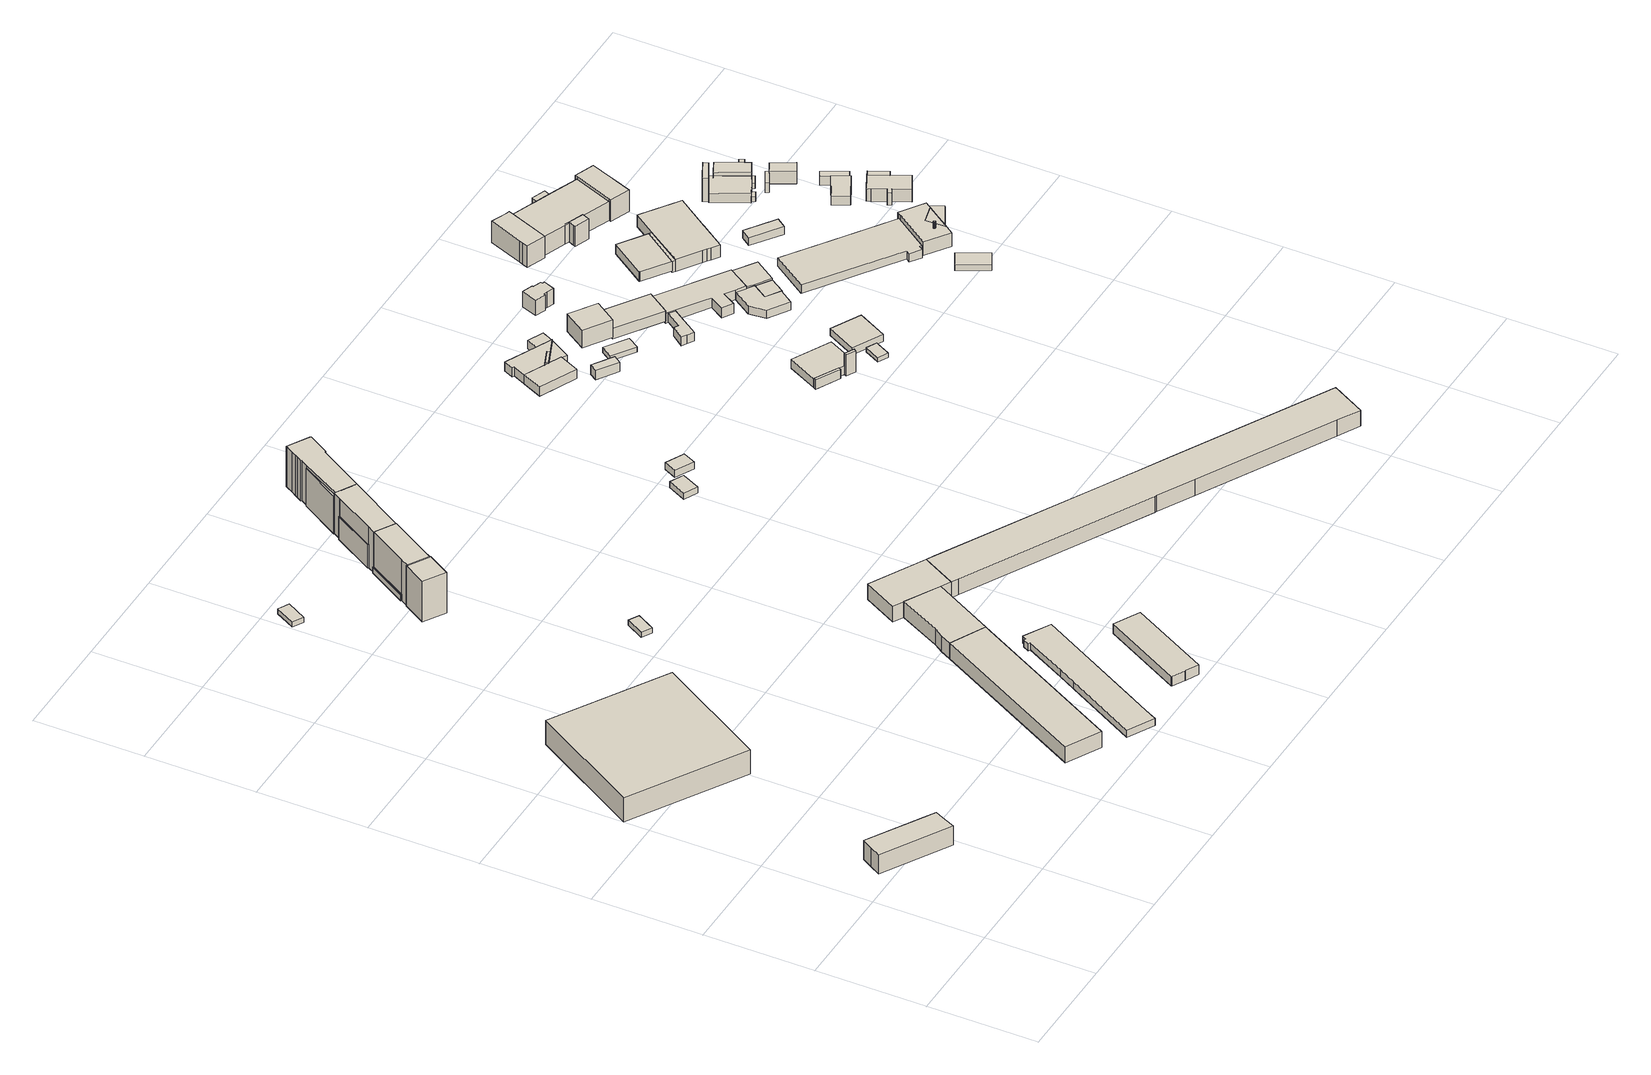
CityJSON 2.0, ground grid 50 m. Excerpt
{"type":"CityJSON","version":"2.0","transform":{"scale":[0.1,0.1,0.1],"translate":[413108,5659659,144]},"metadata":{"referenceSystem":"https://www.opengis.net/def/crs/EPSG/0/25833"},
"CityObjects":{
"building1":{"type":"Building","attributes":{"Dachtyp_tdc":"tdcGableRoof","Gemeindeschluessel":14612000,"Dachneigung":21.82,"QualitaetDacherkennung":82,"Geometrietyp2DReferenz":"3000","measuredHeight":10.68,"function":"31001_2000","roofType":"3100"},"geometry":[{"type":"Solid","lod":"1","boundaries":[[[[0,1,2,3,4,5,6]],[[7,8,9,10,11,12,13]],[[6,8,7,0]],[[5,9,8,6]],[[4,10,9,5]],[[3,11,10,4]],[[2,12,11,3]],[[1,13,12,2]],[[0,7,13,1]]]]}]},
"building2":{"type":"Building","attributes":{"Dachtyp_tdc":"tdcPolyFlatRoof","Gemeindeschluessel":14612000,"Dachneigung":0,"QualitaetDacherkennung":84,"Geometrietyp2DReferenz":"3000","measuredHeight":12.14,"function":"31001_2000","roofType":"1000"},"geometry":[{"type":"Solid","lod":"1","boundaries":[[[[14,15,16,17]],[[18,19,20,21]],[[17,19,18,14]],[[16,20,19,17]],[[15,21,20,16]],[[14,18,21,15]]]]}]},
"building3":{"type":"Building","attributes":{"Dachtyp_tdc":"tdcPolyFlatRoof","Gemeindeschluessel":14612000,"Dachneigung":0,"QualitaetDacherkennung":34,"Geometrietyp2DReferenz":"3000","measuredHeight":2.55,"function":"31001_9998","roofType":"1000"},"geometry":[{"type":"Solid","lod":"1","boundaries":[[[[22,23,24,25]],[[26,27,28,29]],[[25,27,26,22]],[[24,28,27,25]],[[23,29,28,24]],[[22,26,29,23]]]]}]},
"building4":{"type":"Building","attributes":{"Dachtyp_tdc":"tdcGableRoof","Gemeindeschluessel":14612000,"Dachneigung":27.13,"QualitaetDacherkennung":84,"Geometrietyp2DReferenz":"3000","measuredHeight":10.26,"function":"31001_2000","roofType":"3100"},"geometry":[{"type":"Solid","lod":"1","boundaries":[[[[30,31,32,33]],[[34,35,36,37]],[[33,35,34,30]],[[32,36,35,33]],[[31,37,36,32]],[[30,34,37,31]]]]}]},
"building5":{"type":"Building","attributes":{"Dachtyp_tdc":"tdcPolyFlatRoof","Gemeindeschluessel":14612000,"Dachneigung":5.2,"QualitaetDacherkennung":80,"Geometrietyp2DReferenz":"3000","measuredHeight":4.07,"function":"31001_2000","roofType":"2100"},"geometry":[{"type":"Solid","lod":"1","boundaries":[[[[38,39,40,41,42,43,44,45,46,47,48,49]],[[50,51,52,53,54,55,56,57,58,59,60,61]],[[49,51,50,38]],[[48,52,51,49]],[[47,53,52,48]],[[46,54,53,47]],[[45,55,54,46]],[[44,56,55,45]],[[43,57,56,44]],[[42,58,57,43]],[[41,59,58,42]],[[40,60,59,41]],[[39,61,60,40]],[[38,50,61,39]]]]}]},
"building6":{"type":"Building","attributes":{"Dachtyp_tdc":"tdcPolyFlatRoof","Gemeindeschluessel":14612000,"Dachneigung":0,"QualitaetDacherkennung":96,"Geometrietyp2DReferenz":"3000","measuredHeight":2.51,"function":"31001_2000","roofType":"1000"},"geometry":[{"type":"Solid","lod":"1","boundaries":[[[[62,63,64,65]],[[66,67,68,69]],[[65,67,66,62]],[[64,68,67,65]],[[63,69,68,64]],[[62,66,69,63]]]]}]},
"building7":{"type":"Building","attributes":{"Dachtyp_tdc":"tdcFreeFormRoof","Gemeindeschluessel":14612000,"Dachneigung":26.78,"QualitaetDacherkennung":93,"Geometrietyp2DReferenz":"3000","measuredHeight":10.38,"function":"31001_2000","roofType":"5000"},"geometry":[{"type":"Solid","lod":"1","boundaries":[[[[70,71,72,73,74,75]],[[76,36,35,77,78,79]],[[75,36,76,70]],[[74,35,36,75]],[[73,77,35,74]],[[72,78,77,73]],[[71,79,78,72]],[[70,76,79,71]]]]}]},
"building8":{"type":"Building","attributes":{"Dachtyp_tdc":"tdcGableRoof","Gemeindeschluessel":14612000,"Dachneigung":10.01,"QualitaetDacherkennung":90,"Geometrietyp2DReferenz":"3000","measuredHeight":5.57,"function":"31001_2000","roofType":"3100"},"geometry":[{"type":"Solid","lod":"1","boundaries":[[[[80,81,82,83,84,85,86,87]],[[88,89,90,91,92,93,94,95]],[[87,89,88,80]],[[86,90,89,87]],[[85,91,90,86]],[[84,92,91,85]],[[83,93,92,84]],[[82,94,93,83]],[[81,95,94,82]],[[80,88,95,81]]]]}]},
"building9":{"type":"Building","attributes":{"name":"Zwischenarchiv","Gemeindeschluessel":14612000,"Geometrietyp2DReferenz":"3000","function":"31001_3010","roofType":"9999"},"children":["building9-1","building9-2","building9-3","building9-4","building9-5","building9-6","building9-7","building9-8","building9-9","building9-10"]},
"building9-1":{"type":"BuildingPart","attributes":{"Dachtyp_tdc":"tdcPolyFlatRoof","Dachneigung":0,"QualitaetDacherkennung":0,"Geometrietyp2DReferenz":"3000","measuredHeight":3,"roofType":"9999"},"parents":["building9"],"geometry":[{"type":"Solid","lod":"1","boundaries":[[[[96,97,98,99]],[[100,101,102,103]],[[99,101,100,96]],[[98,102,101,99]],[[97,103,102,98]],[[96,100,103,97]]]]}]},
"building9-2":{"type":"BuildingPart","attributes":{"Dachtyp_tdc":"tdcGableRoof","Dachneigung":34.91,"QualitaetDacherkennung":74,"Geometrietyp2DReferenz":"3000","measuredHeight":22.34,"roofType":"3100"},"parents":["building9"],"geometry":[{"type":"Solid","lod":"1","boundaries":[[[[104,105,106,107,108,109,110]],[[103,102,111,112,113,114,115]],[[110,103,115,104]],[[109,102,103,110]],[[108,111,102,109]],[[107,112,111,108]],[[106,113,112,107]],[[105,114,113,106]],[[104,115,114,105]]]]}]},
"building9-3":{"type":"BuildingPart","attributes":{"Dachtyp_tdc":"tdcHipAndGableRoof","Dachneigung":35.51,"QualitaetDacherkennung":75,"Geometrietyp2DReferenz":"3000","measuredHeight":22.4,"roofType":"5000"},"parents":["building9"],"geometry":[{"type":"Solid","lod":"1","boundaries":[[[[116,117,118,119,120,121,122,123,124,125,126,127,128,129,130,131,132]],[[133,134,135,136,137,138,139,140,141,142,143,144,145,146,147,148,149]],[[132,134,133,116]],[[131,135,134,132]],[[130,136,135,131]],[[129,137,136,130]],[[128,138,137,129]],[[127,139,138,128]],[[126,140,139,127]],[[125,141,140,126]],[[124,142,141,125]],[[123,143,142,124]],[[122,144,143,123]],[[121,145,144,122]],[[120,146,145,121]],[[119,147,146,120]],[[118,148,147,119]],[[117,149,148,118]],[[116,133,149,117]]]]}]},
"building9-4":{"type":"BuildingPart","attributes":{"Dachtyp_tdc":"tdcPolyFlatRoof","Dachneigung":0,"QualitaetDacherkennung":0,"Geometrietyp2DReferenz":"3000","measuredHeight":3.8,"roofType":"9999"},"parents":["building9"],"geometry":[{"type":"Solid","lod":"1","boundaries":[[[[150,151,152,153,154]],[[113,112,155,156,157]],[[154,112,113,150]],[[153,155,112,154]],[[152,156,155,153]],[[151,157,156,152]],[[150,113,157,151]]]]}]},
"building9-5":{"type":"BuildingPart","attributes":{"Dachtyp_tdc":"tdcGableRoof","Dachneigung":35.44,"QualitaetDacherkennung":70,"Geometrietyp2DReferenz":"3000","measuredHeight":22.4,"roofType":"3100"},"parents":["building9"],"geometry":[{"type":"MultiSurface","lod":"1","boundaries":[[[158,159,160,161,162,161,163,164,165,108,166,167,107,167,168]],[[169,155,112,155,170,111,171,172,173,174,175,174,176,136,177]],[[168,169,177,158]],[[167,155,169,168]],[[107,112,155,167]],[[155,167,166,170]],[[108,111,170,166]],[[165,171,111,108]],[[164,172,171,165]],[[163,173,172,164]],[[161,174,173,163]],[[162,175,174,161]],[[174,161,160,176]],[[159,136,176,160]],[[158,177,136,159]]]}]},
"building9-6":{"type":"BuildingPart","attributes":{"Dachtyp_tdc":"tdcPolyFlatRoof","Dachneigung":0,"QualitaetDacherkennung":1,"Geometrietyp2DReferenz":"3000","measuredHeight":11.61,"roofType":"1000"},"parents":["building9"],"geometry":[{"type":"Solid","lod":"1","boundaries":[[[[178,179,180,181,182]],[[171,183,184,173,172]],[[182,183,171,178]],[[181,184,183,182]],[[180,173,184,181]],[[179,172,173,180]],[[178,171,172,179]]]]}]},
"building9-7":{"type":"BuildingPart","attributes":{"Dachtyp_tdc":"tdcPolyFlatRoof","Dachneigung":0,"QualitaetDacherkennung":41,"Geometrietyp2DReferenz":"3000","measuredHeight":18.58,"roofType":"1000"},"parents":["building9"],"geometry":[{"type":"Solid","lod":"1","boundaries":[[[[185,186,187,188]],[[177,189,190,169]],[[187,189,177,188]],[[186,190,189,187]],[[185,169,190,186]],[[188,177,169,185]]]]}]},
"building9-8":{"type":"BuildingPart","attributes":{"Dachtyp_tdc":"tdcFreeFormRoof","Dachneigung":57.99,"QualitaetDacherkennung":23,"Geometrietyp2DReferenz":"3000","measuredHeight":18.6,"roofType":"5000"},"parents":["building9"],"geometry":[{"type":"Solid","lod":"1","boundaries":[[[[191,192,193,194,195,196]],[[197,198,139,138,199,174]],[[196,198,197,191]],[[195,139,198,196]],[[194,138,139,195]],[[193,199,138,194]],[[192,174,199,193]],[[191,197,174,192]]]]}]},
"building9-9":{"type":"BuildingPart","attributes":{"Dachtyp_tdc":"tdcPolyFlatRoof","Dachneigung":0,"QualitaetDacherkennung":0,"Geometrietyp2DReferenz":"3000","measuredHeight":3.85,"roofType":"9999"},"parents":["building9"],"geometry":[{"type":"Solid","lod":"1","boundaries":[[[[200,201,202,203]],[[135,134,204,205]],[[203,134,135,200]],[[202,204,134,203]],[[201,205,204,202]],[[200,135,205,201]]]]}]},
"building9-10":{"type":"BuildingPart","attributes":{"Dachtyp_tdc":"tdcHipAndGableRoof","Dachneigung":35.12,"QualitaetDacherkennung":65,"Geometrietyp2DReferenz":"3000","measuredHeight":22.36,"roofType":"5000"},"parents":["building9"],"geometry":[{"type":"Solid","lod":"1","boundaries":[[[[206,207,208,209,210]],[[211,212,213,114,214]],[[210,212,211,206]],[[209,213,212,210]],[[208,114,213,209]],[[207,214,114,208]],[[206,211,214,207]]]]}]},
"building10":{"type":"Building","attributes":{"Dachtyp_tdc":"tdcFreeFormRoof","Gemeindeschluessel":14612000,"Dachneigung":24.78,"QualitaetDacherkennung":73,"Geometrietyp2DReferenz":"3000","measuredHeight":10.21,"function":"31001_2000","roofType":"5000"},"geometry":[{"type":"Solid","lod":"1","boundaries":[[[[215,216,217,218,219,220]],[[221,76,79,222,223,224]],[[220,76,221,215]],[[219,79,76,220]],[[218,222,79,219]],[[217,223,222,218]],[[216,224,223,217]],[[215,221,224,216]]]]}]},
"building11":{"type":"Building","attributes":{"Dachtyp_tdc":"tdcPolyFlatRoof","Gemeindeschluessel":14612000,"Dachneigung":0,"QualitaetDacherkennung":0,"Geometrietyp2DReferenz":"3000","BezugspunktDach":"2000","measuredHeight":3,"function":"31001_9998"},"geometry":[{"type":"Solid","lod":"1","boundaries":[[[[225,226,227,228]],[[229,230,231,232]],[[228,230,229,225]],[[227,231,230,228]],[[226,232,231,227]],[[225,229,232,226]]]]}]},
"building12":{"type":"Building","attributes":{"Dachtyp_tdc":"tdcPolyFlatRoof","Gemeindeschluessel":14612000,"Dachneigung":0,"QualitaetDacherkennung":77,"Geometrietyp2DReferenz":"3000","measuredHeight":3.35,"function":"31001_9998","roofType":"1000"},"geometry":[{"type":"Solid","lod":"1","boundaries":[[[[233,234,235,236]],[[237,238,239,240]],[[236,238,237,233]],[[235,239,238,236]],[[234,240,239,235]],[[233,237,240,234]]]]}]},
"building13":{"type":"Building","attributes":{"Dachtyp_tdc":"tdcFreeFormRoof","Gemeindeschluessel":14612000,"Dachneigung":26.72,"QualitaetDacherkennung":91,"Geometrietyp2DReferenz":"3000","measuredHeight":10.23,"function":"31001_2000","roofType":"5000"},"geometry":[{"type":"Solid","lod":"1","boundaries":[[[[215,241,242,243,244,245,246,247,248,249,250,251,252,253,216]],[[221,224,254,255,256,257,258,259,260,261,262,263,264,265,266]],[[216,224,221,215]],[[253,254,224,216]],[[252,255,254,253]],[[251,256,255,252]],[[250,257,256,251]],[[249,258,257,250]],[[248,259,258,249]],[[247,260,259,248]],[[246,261,260,247]],[[245,262,261,246]],[[244,263,262,245]],[[243,264,263,244]],[[242,265,264,243]],[[241,266,265,242]],[[215,221,266,241]]]]}]},
"building14":{"type":"Building","attributes":{"Dachtyp_tdc":"tdcPolyFlatRoof","Gemeindeschluessel":14612000,"Dachneigung":4,"QualitaetDacherkennung":84,"Geometrietyp2DReferenz":"3000","measuredHeight":5.28,"function":"31001_2000","roofType":"2100"},"geometry":[{"type":"Solid","lod":"1","boundaries":[[[[267,268,269,270,271,272]],[[273,274,275,276,277,278]],[[272,274,273,267]],[[271,275,274,272]],[[270,276,275,271]],[[269,277,276,270]],[[268,278,277,269]],[[267,273,278,268]]]]}]},
"building15":{"type":"Building","attributes":{"Dachtyp_tdc":"tdcFreeFormRoof","Gemeindeschluessel":14612000,"Dachneigung":66.9,"QualitaetDacherkennung":26,"Geometrietyp2DReferenz":"3000","measuredHeight":5.79,"function":"31001_2000","roofType":"5000"},"geometry":[{"type":"Solid","lod":"1","boundaries":[[[[279,280,281,282]],[[283,284,285,286]],[[282,284,283,279]],[[281,285,284,282]],[[280,286,285,281]],[[279,283,286,280]]]]}]},
"building16":{"type":"Building","attributes":{"Dachtyp_tdc":"tdcPolyFlatRoof","Gemeindeschluessel":14612000,"Dachneigung":3.15,"QualitaetDacherkennung":80,"Geometrietyp2DReferenz":"3000","measuredHeight":5.27,"function":"31001_2000","roofType":"2100"},"geometry":[{"type":"Solid","lod":"1","boundaries":[[[[287,288,289,290,291,292,293,294,272,271]],[[295,275,274,296,297,298,299,300,301,302]],[[271,275,295,287]],[[272,274,275,271]],[[294,296,274,272]],[[293,297,296,294]],[[292,298,297,293]],[[291,299,298,292]],[[290,300,299,291]],[[289,301,300,290]],[[288,302,301,289]],[[287,295,302,288]]]]}]},
"building17":{"type":"Building","attributes":{"Dachtyp_tdc":"tdcPolyFlatRoof","Gemeindeschluessel":14612000,"Dachneigung":0,"QualitaetDacherkennung":78,"Geometrietyp2DReferenz":"3000","measuredHeight":4.73,"function":"31001_2000","roofType":"1000"},"geometry":[{"type":"Solid","lod":"1","boundaries":[[[[303,304,305,306]],[[307,308,309,310]],[[306,308,307,303]],[[305,309,308,306]],[[304,310,309,305]],[[303,307,310,304]]]]}]},
"building18":{"type":"Building","attributes":{"Dachtyp_tdc":"tdcPolyFlatRoof","Gemeindeschluessel":14612000,"Dachneigung":2.69,"QualitaetDacherkennung":64,"Geometrietyp2DReferenz":"3000","measuredHeight":4.43,"function":"31001_2000","roofType":"2100"},"geometry":[{"type":"Solid","lod":"1","boundaries":[[[[311,312,313,314,315]],[[316,317,318,319,320]],[[315,317,316,311]],[[314,318,317,315]],[[313,319,318,314]],[[312,320,319,313]],[[311,316,320,312]]]]}]},
"building19":{"type":"Building","attributes":{"Dachtyp_tdc":"tdcPolyFlatRoof","Gemeindeschluessel":14612000,"Dachneigung":0,"QualitaetDacherkennung":80,"Geometrietyp2DReferenz":"3000","measuredHeight":4.22,"function":"31001_2000","roofType":"1000"},"geometry":[{"type":"Solid","lod":"1","boundaries":[[[[321,322,323,324]],[[325,326,301,300]],[[324,325,300,321]],[[323,326,325,324]],[[322,301,326,323]],[[321,300,301,322]]]]}]},
"building20":{"type":"Building","attributes":{"Dachtyp_tdc":"tdcPolyFlatRoof","Gemeindeschluessel":14612000,"Dachneigung":4.35,"QualitaetDacherkennung":86,"Geometrietyp2DReferenz":"3000","measuredHeight":3.05,"function":"31001_2000","roofType":"2100"},"geometry":[{"type":"Solid","lod":"1","boundaries":[[[[327,328,329,330]],[[331,332,333,334]],[[330,332,331,327]],[[329,333,332,330]],[[328,334,333,329]],[[327,331,334,328]]]]}]},
"building21":{"type":"Building","attributes":{"Gemeindeschluessel":14612000,"Geometrietyp2DReferenz":"3000","function":"31001_9998","roofType":"9999"},"children":["building21-1","building21-2","building21-3"]},
"building21-1":{"type":"BuildingPart","attributes":{"Dachtyp_tdc":"tdcPolyFlatRoof","Dachneigung":11.31,"QualitaetDacherkennung":63,"Geometrietyp2DReferenz":"3000","measuredHeight":5.79,"roofType":"2100"},"parents":["building21"],"geometry":[{"type":"Solid","lod":"1","boundaries":[[[[335,336,337,338]],[[339,340,341,342]],[[338,340,339,335]],[[337,341,340,338]],[[336,342,341,337]],[[335,339,342,336]]]]}]},
"building21-2":{"type":"BuildingPart","attributes":{"Dachtyp_tdc":"tdcGableRoof","Dachneigung":11.3,"QualitaetDacherkennung":86,"Geometrietyp2DReferenz":"3000","measuredHeight":5.52,"roofType":"3100"},"parents":["building21"],"geometry":[{"type":"Solid","lod":"1","boundaries":[[[[343,344,345,346]],[[339,347,348,349]],[[346,347,339,343]],[[345,348,347,346]],[[344,349,348,345]],[[343,339,349,344]]]]}]},
"building21-3":{"type":"BuildingPart","attributes":{"Dachtyp_tdc":"tdcFreeFormRoof","Dachneigung":66.8,"QualitaetDacherkennung":5,"Geometrietyp2DReferenz":"3000","measuredHeight":11.27,"roofType":"5000"},"parents":["building21"],"geometry":[{"type":"Solid","lod":"1","boundaries":[[[[350,351,352,353]],[[354,355,356,349]],[[353,355,354,350]],[[352,356,355,353]],[[351,349,356,352]],[[350,354,349,351]]]]}]},
"building22":{"type":"Building","attributes":{"Dachtyp_tdc":"tdcFreeFormRoof","Gemeindeschluessel":14612000,"Dachneigung":26.05,"QualitaetDacherkennung":50,"Geometrietyp2DReferenz":"3000","measuredHeight":10.4,"function":"31001_2000","roofType":"5000"},"geometry":[{"type":"Solid","lod":"1","boundaries":[[[[357,358,359,360]],[[361,362,363,364]],[[360,362,361,357]],[[359,363,362,360]],[[358,364,363,359]],[[357,361,364,358]]]]}]},
"building23":{"type":"Building","attributes":{"Dachtyp_tdc":"tdcPolyFlatRoof","Gemeindeschluessel":14612000,"Dachneigung":4.5,"QualitaetDacherkennung":79,"Geometrietyp2DReferenz":"3000","measuredHeight":4.62,"function":"31001_2000","roofType":"2100"},"geometry":[{"type":"Solid","lod":"1","boundaries":[[[[365,366,367,368,369,370,371,372]],[[373,374,375,376,377,378,379,380]],[[372,374,373,365]],[[371,375,374,372]],[[370,376,375,371]],[[369,377,376,370]],[[368,378,377,369]],[[367,379,378,368]],[[366,380,379,367]],[[365,373,380,366]]]]}]},
"building24":{"type":"Building","attributes":{"Dachtyp_tdc":"tdcPolyFlatRoof","Gemeindeschluessel":14612000,"Dachneigung":3.18,"QualitaetDacherkennung":84,"Geometrietyp2DReferenz":"3000","measuredHeight":2.38,"function":"31001_9998","roofType":"2100"},"geometry":[{"type":"Solid","lod":"1","boundaries":[[[[381,382,383,384]],[[385,386,387,388]],[[384,386,385,381]],[[383,387,386,384]],[[382,388,387,383]],[[381,385,388,382]]]]}]},
"building25":{"type":"Building","attributes":{"Dachtyp_tdc":"tdcFreeFormRoof","Gemeindeschluessel":14612000,"Dachneigung":22.04,"QualitaetDacherkennung":89,"Geometrietyp2DReferenz":"3000","measuredHeight":6.55,"function":"31001_2000","roofType":"5000"},"geometry":[{"type":"Solid","lod":"1","boundaries":[[[[389,390,391,392,393,394,395]],[[396,397,398,399,400,401,402]],[[395,397,396,389]],[[394,398,397,395]],[[393,399,398,394]],[[392,400,399,393]],[[391,401,400,392]],[[390,402,401,391]],[[389,396,402,390]]]]}]},
"building26":{"type":"Building","attributes":{"Dachtyp_tdc":"tdcFreeFormRoof","Gemeindeschluessel":14612000,"Dachneigung":51.32,"QualitaetDacherkennung":36,"Geometrietyp2DReferenz":"3000","measuredHeight":9.72,"function":"31001_2000","roofType":"5000"},"geometry":[{"type":"Solid","lod":"1","boundaries":[[[[403,404,405,406,407,408,409,410,411,412,413]],[[414,415,416,417,418,419,420,421,422,423,424]],[[413,415,414,403]],[[412,416,415,413]],[[411,417,416,412]],[[410,418,417,411]],[[409,419,418,410]],[[408,420,419,409]],[[407,421,420,408]],[[406,422,421,407]],[[405,423,422,406]],[[404,424,423,405]],[[403,414,424,404]]]]}]},
"building27":{"type":"Building","attributes":{"Dachtyp_tdc":"tdcPolyFlatRoof","Gemeindeschluessel":14612000,"Dachneigung":0,"QualitaetDacherkennung":80,"Geometrietyp2DReferenz":"3000","measuredHeight":3.59,"function":"31001_9998","roofType":"1000"},"geometry":[{"type":"Solid","lod":"1","boundaries":[[[[425,426,427,428]],[[429,430,431,432]],[[428,430,429,425]],[[427,431,430,428]],[[426,432,431,427]],[[425,429,432,426]]]]}]},
"building28":{"type":"Building","attributes":{"Dachtyp_tdc":"tdcFreeFormRoof","Gemeindeschluessel":14612000,"Dachneigung":19.31,"QualitaetDacherkennung":85,"Geometrietyp2DReferenz":"3000","measuredHeight":7.5,"function":"31001_2000","roofType":"5000"},"geometry":[{"type":"Solid","lod":"1","boundaries":[[[[433,434,435,436,437,438,439,440,441,442,443]],[[444,445,446,447,448,449,450,451,452,453,454]],[[443,445,444,433]],[[442,446,445,443]],[[441,447,446,442]],[[440,448,447,441]],[[439,449,448,440]],[[438,450,449,439]],[[437,451,450,438]],[[436,452,451,437]],[[435,453,452,436]],[[434,454,453,435]],[[433,444,454,434]]]]}]},
"building29":{"type":"Building","attributes":{"Dachtyp_tdc":"tdcPolyFlatRoof","Gemeindeschluessel":14612000,"Dachneigung":0,"QualitaetDacherkennung":21,"Geometrietyp2DReferenz":"3000","measuredHeight":3.99,"function":"31001_2000","roofType":"1000"},"geometry":[{"type":"Solid","lod":"1","boundaries":[[[[455,456,457,458,459,460,461,462]],[[463,464,465,466,467,468,469,470]],[[461,464,463,462]],[[460,465,464,461]],[[459,466,465,460]],[[458,467,466,459]],[[457,468,467,458]],[[456,469,468,457]],[[455,470,469,456]],[[462,463,470,455]]]]}]},
"building30":{"type":"Building","attributes":{"Dachtyp_tdc":"tdcPolyFlatRoof","Gemeindeschluessel":14612000,"Dachneigung":6.75,"QualitaetDacherkennung":86,"Geometrietyp2DReferenz":"3000","measuredHeight":4.32,"function":"31001_2000","roofType":"2100"},"geometry":[{"type":"Solid","lod":"1","boundaries":[[[[471,472,473,474,475]],[[467,466,476,477,468]],[[475,466,467,471]],[[474,476,466,475]],[[473,477,476,474]],[[472,468,477,473]],[[471,467,468,472]]]]}]},
"building31":{"type":"Building","attributes":{"Dachtyp_tdc":"tdcPolyFlatRoof","Gemeindeschluessel":14612000,"Dachneigung":0,"QualitaetDacherkennung":59,"Geometrietyp2DReferenz":"3000","measuredHeight":4.72,"function":"31001_2000","roofType":"1000"},"geometry":[{"type":"Solid","lod":"1","boundaries":[[[[478,479,480,481,482]],[[465,483,484,476,466]],[[482,483,465,478]],[[481,484,483,482]],[[480,476,484,481]],[[479,466,476,480]],[[478,465,466,479]]]]}]},
"building32":{"type":"Building","attributes":{"Dachtyp_tdc":"tdcPolyFlatRoof","Gemeindeschluessel":14612000,"Dachneigung":0,"QualitaetDacherkennung":29,"Geometrietyp2DReferenz":"3000","measuredHeight":4.8,"function":"31001_2000","roofType":"1000"},"geometry":[{"type":"Solid","lod":"1","boundaries":[[[[485,486,487,488,489,490]],[[491,492,493,494,495,496]],[[490,492,491,485]],[[489,493,492,490]],[[488,494,493,489]],[[487,495,494,488]],[[486,496,495,487]],[[485,491,496,486]]]]}]},
"building33":{"type":"Building","attributes":{"Gemeindeschluessel":14612000,"Geometrietyp2DReferenz":"3000","function":"31001_2000","roofType":"9999"},"children":["building33-1","building33-2","building33-3","building33-4","building33-5"]},
"building33-1":{"type":"BuildingPart","attributes":{"Dachtyp_tdc":"tdcPolyFlatRoof","Dachneigung":3.48,"QualitaetDacherkennung":73,"Geometrietyp2DReferenz":"3000","measuredHeight":11.08,"roofType":"2100"},"parents":["building33"],"geometry":[{"type":"Solid","lod":"1","boundaries":[[[[497,498,499,500,501,502,503,504]],[[505,506,507,508,509,510,511,512]],[[503,506,505,504]],[[502,507,506,503]],[[501,508,507,502]],[[500,509,508,501]],[[499,510,509,500]],[[498,511,510,499]],[[497,512,511,498]],[[504,505,512,497]]]]}]},
"building33-2":{"type":"BuildingPart","attributes":{"Dachtyp_tdc":"tdcPolyFlatRoof","Dachneigung":3.38,"QualitaetDacherkennung":85,"Geometrietyp2DReferenz":"3000","measuredHeight":10.12,"roofType":"2100"},"parents":["building33"],"geometry":[{"type":"Solid","lod":"1","boundaries":[[[[513,514,515,516,517,518,519,520,521,522]],[[523,524,505,512,525,526,527,528,529,530]],[[522,524,523,513]],[[521,505,524,522]],[[520,512,505,521]],[[519,525,512,520]],[[518,526,525,519]],[[517,527,526,518]],[[516,528,527,517]],[[515,529,528,516]],[[514,530,529,515]],[[513,523,530,514]]]]}]},
"building33-3":{"type":"BuildingPart","attributes":{"Dachtyp_tdc":"tdcPolyFlatRoof","Dachneigung":0,"QualitaetDacherkennung":40,"Geometrietyp2DReferenz":"3000","measuredHeight":10.14,"roofType":"1000"},"parents":["building33"],"geometry":[{"type":"Solid","lod":"1","boundaries":[[[[531,532,531,533,534,535,536]],[[525,537,538,539,540,526,540]],[[535,537,525,536]],[[534,538,537,535]],[[533,539,538,534]],[[531,540,539,533]],[[540,531,536,525]]]]}]},
"building33-4":{"type":"BuildingPart","attributes":{"Dachtyp_tdc":"tdcPolyFlatRoof","Dachneigung":3.48,"QualitaetDacherkennung":50,"Geometrietyp2DReferenz":"3000","measuredHeight":8.99,"roofType":"2100"},"parents":["building33"],"geometry":[{"type":"Solid","lod":"1","boundaries":[[[[541,542,543,544,545,546,547]],[[530,548,549,550,551,524,523]],[[547,548,530,541]],[[546,549,548,547]],[[545,550,549,546]],[[544,551,550,545]],[[543,524,551,544]],[[542,523,524,543]],[[541,530,523,542]]]]}]},
"building33-5":{"type":"BuildingPart","attributes":{"Dachtyp_tdc":"tdcPolyFlatRoof","Dachneigung":3.91,"QualitaetDacherkennung":71,"Geometrietyp2DReferenz":"3000","measuredHeight":11.08,"roofType":"2100"},"parents":["building33"],"geometry":[{"type":"Solid","lod":"1","boundaries":[[[[552,553,554,555,556,557,558,559,560,561]],[[527,562,563,564,565,566,567,568,569,528]],[[561,527,528,552]],[[560,562,527,561]],[[559,563,562,560]],[[558,564,563,559]],[[557,565,564,558]],[[556,566,565,557]],[[555,567,566,556]],[[554,568,567,555]],[[553,569,568,554]],[[552,528,569,553]]]]}]},
"building34":{"type":"Building","attributes":{"Gemeindeschluessel":14612000,"Geometrietyp2DReferenz":"3000","function":"31001_2000","roofType":"9999"},"children":["building34-1","building34-2"]},
"building34-1":{"type":"BuildingPart","attributes":{"Dachtyp_tdc":"tdcPolyFlatRoof","Dachneigung":0,"QualitaetDacherkennung":25,"Geometrietyp2DReferenz":"3000","measuredHeight":5.96,"roofType":"1000"},"parents":["building34"],"geometry":[{"type":"Solid","lod":"1","boundaries":[[[[570,571,572,573,574,575,576,577,578,579]],[[580,581,582,583,584,585,586,587,588,589]],[[579,581,580,570]],[[578,582,581,579]],[[577,583,582,578]],[[576,584,583,577]],[[575,585,584,576]],[[574,586,585,575]],[[573,587,586,574]],[[572,588,587,573]],[[571,589,588,572]],[[570,580,589,571]]]]}]},
"building34-2":{"type":"BuildingPart","attributes":{"Dachtyp_tdc":"tdcGableRoof","Dachneigung":10.18,"QualitaetDacherkennung":39,"Geometrietyp2DReferenz":"3000","measuredHeight":6.58,"roofType":"3100"},"parents":["building34"],"geometry":[{"type":"Solid","lod":"1","boundaries":[[[[590,591,592,593]],[[594,588,587,595]],[[593,588,594,590]],[[592,587,588,593]],[[591,595,587,592]],[[590,594,595,591]]]]}]},
"building35":{"type":"Building","attributes":{"Dachtyp_tdc":"tdcLeanToRoof","Gemeindeschluessel":14612000,"Dachneigung":0,"QualitaetDacherkennung":100,"Geometrietyp2DReferenz":"3000","measuredHeight":4.19,"function":"31001_2000","roofType":"2100"},"geometry":[{"type":"Solid","lod":"1","boundaries":[[[[596,597,598,599,600,601,602,603,604,605]],[[606,607,608,609,610,611,612,613,614,615]],[[605,607,606,596]],[[604,608,607,605]],[[603,609,608,604]],[[602,610,609,603]],[[601,611,610,602]],[[600,612,611,601]],[[599,613,612,600]],[[598,614,613,599]],[[597,615,614,598]],[[596,606,615,597]]]]}]},
"building36":{"type":"Building","attributes":{"Dachtyp_tdc":"tdcPolyFlatRoof","Gemeindeschluessel":14612000,"Dachneigung":0,"QualitaetDacherkennung":82,"Geometrietyp2DReferenz":"3000","measuredHeight":3.13,"function":"31001_2000","roofType":"1000"},"geometry":[{"type":"Solid","lod":"1","boundaries":[[[[616,617,618,619]],[[620,621,622,623]],[[619,621,620,616]],[[618,622,621,619]],[[617,623,622,618]],[[616,620,623,617]]]]}]},
"building37":{"type":"Building","attributes":{"Dachtyp_tdc":"tdcHipAndGableRoof","Gemeindeschluessel":14612000,"Dachneigung":67.99,"QualitaetDacherkennung":10,"Geometrietyp2DReferenz":"3000","measuredHeight":7.52,"function":"31001_2000","roofType":"5000"},"geometry":[{"type":"Solid","lod":"1","boundaries":[[[[624,625,626,627]],[[628,629,630,631]],[[627,629,628,624]],[[626,630,629,627]],[[625,631,630,626]],[[624,628,631,625]]]]}]},
"building38":{"type":"Building","attributes":{"Gemeindeschluessel":14612000,"QualitaetDacherkennung":100,"Geometrietyp2DReferenz":"3000","function":"31001_2000","roofType":"9999"},"children":["building38-1","building38-2","building38-3"]},
"building38-1":{"type":"BuildingPart","attributes":{"Dachtyp_tdc":"tdcFreeFormRoof","Dachneigung":24.93,"QualitaetDacherkennung":100,"Geometrietyp2DReferenz":"3000","measuredHeight":8.23,"roofType":"5000"},"parents":["building38"],"geometry":[{"type":"Solid","lod":"1","boundaries":[[[[632,633,634]],[[635,636,637]],[[634,636,635,632]],[[633,637,636,634]],[[632,635,637,633]]]]}]},
"building38-2":{"type":"BuildingPart","attributes":{"Dachtyp_tdc":"tdcPolyFlatRoof","Dachneigung":0,"QualitaetDacherkennung":100,"Geometrietyp2DReferenz":"3000","measuredHeight":3.05,"roofType":"1000"},"parents":["building38"],"geometry":[{"type":"Solid","lod":"1","boundaries":[[[[638,639,640,641,642,643,644,645,646,647,648,649,650,651,652,653,654,655]],[[656,657,658,659,660,661,662,663,664,665,666,667,668,669,670,671,672,673]],[[655,657,656,638]],[[654,658,657,655]],[[653,659,658,654]],[[652,660,659,653]],[[651,661,660,652]],[[650,662,661,651]],[[649,663,662,650]],[[648,664,663,649]],[[647,665,664,648]],[[646,666,665,647]],[[645,667,666,646]],[[644,668,667,645]],[[643,669,668,644]],[[642,670,669,643]],[[641,671,670,642]],[[640,672,671,641]],[[639,673,672,640]],[[638,656,673,639]]]]}]},
"building38-3":{"type":"BuildingPart","attributes":{"Dachtyp_tdc":"tdcGableRoof","Dachneigung":29.73,"QualitaetDacherkennung":100,"Geometrietyp2DReferenz":"3000","measuredHeight":8.67,"roofType":"3100"},"parents":["building38"],"geometry":[{"type":"Solid","lod":"1","boundaries":[[[[674,675,676,677,678,679,680,681]],[[682,683,684,685,686,687,688,689]],[[681,683,682,674]],[[680,684,683,681]],[[679,685,684,680]],[[678,686,685,679]],[[677,687,686,678]],[[676,688,687,677]],[[675,689,688,676]],[[674,682,689,675]]]]}]},
"building39":{"type":"Building","attributes":{"Dachtyp_tdc":"tdcFreeFormRoof","Gemeindeschluessel":14612000,"Dachneigung":72.04,"QualitaetDacherkennung":16,"Geometrietyp2DReferenz":"3000","measuredHeight":13.96,"function":"31001_2000","roofType":"5000"},"geometry":[{"type":"Solid","lod":"1","boundaries":[[[[690,691,692,693]],[[694,695,696,697]],[[693,695,694,690]],[[692,696,695,693]],[[691,697,696,692]],[[690,694,697,691]]]]}]},
"building40":{"type":"Building","attributes":{"Dachtyp_tdc":"tdcGableRoof","Gemeindeschluessel":14612000,"Dachneigung":28.45,"QualitaetDacherkennung":100,"Geometrietyp2DReferenz":"3000","measuredHeight":8.29,"function":"31001_2000","roofType":"3100"},"geometry":[{"type":"Solid","lod":"1","boundaries":[[[[698,699,700,701]],[[702,683,703,704]],[[701,683,702,698]],[[700,703,683,701]],[[699,704,703,700]],[[698,702,704,699]]]]}]},
"building41":{"type":"Building","attributes":{"Dachtyp_tdc":"tdcPolyFlatRoof","Gemeindeschluessel":14612000,"Dachneigung":7.97,"QualitaetDacherkennung":43,"Geometrietyp2DReferenz":"3000","measuredHeight":2.72,"function":"31001_2000","roofType":"2100"},"geometry":[{"type":"Solid","lod":"1","boundaries":[[[[705,706,707,708]],[[709,710,711,712]],[[708,710,709,705]],[[707,711,710,708]],[[706,712,711,707]],[[705,709,712,706]]]]}]},
"building42":{"type":"Building","attributes":{"Dachtyp_tdc":"tdcFreeFormRoof","Gemeindeschluessel":14612000,"Dachneigung":12.96,"QualitaetDacherkennung":81,"Geometrietyp2DReferenz":"3000","measuredHeight":5.31,"function":"31001_2000","roofType":"5000"},"geometry":[{"type":"Solid","lod":"1","boundaries":[[[[713,714,715,716,717,718,719,720,721]],[[722,723,724,725,726,727,711,710,728]],[[721,723,722,713]],[[720,724,723,721]],[[719,725,724,720]],[[718,726,725,719]],[[717,727,726,718]],[[716,711,727,717]],[[715,710,711,716]],[[714,728,710,715]],[[713,722,728,714]]]]}]},
"building43":{"type":"Building","attributes":{"Dachtyp_tdc":"tdcFreeFormRoof","Gemeindeschluessel":14612000,"Dachneigung":80.49,"QualitaetDacherkennung":22,"Geometrietyp2DReferenz":"3000","measuredHeight":7.47,"function":"31001_2000","roofType":"5000"},"geometry":[{"type":"Solid","lod":"1","boundaries":[[[[729,730,731,732,733]],[[734,735,736,737,738]],[[733,735,734,729]],[[732,736,735,733]],[[731,737,736,732]],[[730,738,737,731]],[[729,734,738,730]]]]}]},
"building44":{"type":"Building","attributes":{"Dachtyp_tdc":"tdcFreeFormRoof","Gemeindeschluessel":14612000,"Dachneigung":13.02,"QualitaetDacherkennung":18,"Geometrietyp2DReferenz":"3000","measuredHeight":3.21,"function":"31001_2000","roofType":"5000"},"geometry":[{"type":"Solid","lod":"1","boundaries":[[[[739,740,741,742,743]],[[744,745,746,747,748]],[[743,745,744,739]],[[742,746,745,743]],[[741,747,746,742]],[[740,748,747,741]],[[739,744,748,740]]]]}]},
"building45":{"type":"Building","attributes":{"Dachtyp_tdc":"tdcPolyFlatRoof","Gemeindeschluessel":14612000,"Dachneigung":0,"QualitaetDacherkennung":80,"Geometrietyp2DReferenz":"3000","measuredHeight":4.74,"function":"31001_2000","roofType":"1000"},"geometry":[{"type":"Solid","lod":"1","boundaries":[[[[749,750,751,752,753]],[[754,755,756,757,758]],[[753,755,754,749]],[[752,756,755,753]],[[751,757,756,752]],[[750,758,757,751]],[[749,754,758,750]]]]}]},
"building46":{"type":"Building","attributes":{"Dachtyp_tdc":"tdcPolyFlatRoof","Gemeindeschluessel":14612000,"Dachneigung":4.74,"QualitaetDacherkennung":72,"Geometrietyp2DReferenz":"3000","measuredHeight":6.57,"function":"31001_2000","roofType":"2100"},"geometry":[{"type":"Solid","lod":"1","boundaries":[[[[759,760,761,762,763,764,765]],[[766,767,768,769,770,771,772]],[[765,767,766,759]],[[764,768,767,765]],[[763,769,768,764]],[[762,770,769,763]],[[761,771,770,762]],[[760,772,771,761]],[[759,766,772,760]]]]}]},
"building47":{"type":"Building","attributes":{"Dachtyp_tdc":"tdcPolyFlatRoof","Gemeindeschluessel":14612000,"Dachneigung":5.72,"QualitaetDacherkennung":83,"Geometrietyp2DReferenz":"3000","measuredHeight":6.83,"function":"31001_2000","roofType":"2100"},"geometry":[{"type":"Solid","lod":"1","boundaries":[[[[773,774,775,776,777]],[[778,779,780,781,782]],[[777,779,778,773]],[[776,780,779,777]],[[775,781,780,776]],[[774,782,781,775]],[[773,778,782,774]]]]}]},
"building48":{"type":"Building","attributes":{"Gemeindeschluessel":14612000,"Geometrietyp2DReferenz":"3000","function":"31001_2000","roofType":"9999"},"children":["building48-1","building48-2"]},
"building48-1":{"type":"BuildingPart","attributes":{"Dachtyp_tdc":"tdcPolyFlatRoof","Dachneigung":3.67,"QualitaetDacherkennung":69,"Geometrietyp2DReferenz":"3000","measuredHeight":6.12,"roofType":"2100"},"parents":["building48"],"geometry":[{"type":"Solid","lod":"1","boundaries":[[[[783,784,785,786]],[[787,788,789,790]],[[786,788,787,783]],[[785,789,788,786]],[[784,790,789,785]],[[783,787,790,784]]]]}]},
"building48-2":{"type":"BuildingPart","attributes":{"Dachtyp_tdc":"tdcPolyFlatRoof","Dachneigung":0,"QualitaetDacherkennung":64,"Geometrietyp2DReferenz":"3000","measuredHeight":6.2,"roofType":"1000"},"parents":["building48"],"geometry":[{"type":"Solid","lod":"1","boundaries":[[[[791,792,793,794,795,796,797,798,799,800,801,802,803]],[[787,790,804,805,806,807,808,809,810,811,812,813,814]],[[803,790,787,791]],[[802,804,790,803]],[[801,805,804,802]],[[800,806,805,801]],[[799,807,806,800]],[[798,808,807,799]],[[797,809,808,798]],[[796,810,809,797]],[[795,811,810,796]],[[794,812,811,795]],[[793,813,812,794]],[[792,814,813,793]],[[791,787,814,792]]]]}]},
"building49":{"type":"Building","attributes":{"Dachtyp_tdc":"tdcFreeFormRoof","Gemeindeschluessel":14612000,"Dachneigung":53.08,"QualitaetDacherkennung":31,"Geometrietyp2DReferenz":"3000","measuredHeight":5.13,"function":"31001_2000","roofType":"5000"},"geometry":[{"type":"Solid","lod":"1","boundaries":[[[[815,816,817,818]],[[819,820,821,822]],[[818,820,819,815]],[[817,821,820,818]],[[816,822,821,817]],[[815,819,822,816]]]]}]},
"building50":{"type":"Building","attributes":{"Dachtyp_tdc":"tdcPolyFlatRoof","Gemeindeschluessel":14612000,"Dachneigung":0,"QualitaetDacherkennung":72,"Geometrietyp2DReferenz":"3000","measuredHeight":4.46,"function":"31001_2000","roofType":"1000"},"geometry":[{"type":"Solid","lod":"1","boundaries":[[[[823,824,825,826,827]],[[828,829,830,831,832]],[[827,829,828,823]],[[826,830,829,827]],[[825,831,830,826]],[[824,832,831,825]],[[823,828,832,824]]]]}]}
},
"vertices":[
[519,485,102],[471,513,102],[226,658,102],[198,610,102],[170,561,102],[473,385,102],[496,435,102],[519,485,6],[496,435,6],[473,385,6],[170,561,6],[198,610,6],[226,658,6],[471,513,6],
[812,1818,125],[305,2122,125],[3,1616,125],[510,1312,125],[812,1818,4],[510,1312,4],[3,1616,4],[305,2122,4],
[529,3320,58],[578,3411,58],[530,3437,58],[481,3347,58],[529,3320,32],[481,3347,32],[530,3437,32],[578,3411,32],
[1118,218,113],[1272,136,113],[1658,856,113],[1501,934,113],[1118,218,33],[1501,934,33],[1658,856,33],[1272,136,33],
[1588,186,68],[1845,659,68],[1726,724,68],[1715,705,68],[1705,710,68],[1691,683,68],[1701,678,68],[1600,490,68],[1556,409,68],[1376,78,68],[1495,13,68],[1526,71,68],[1588,186,33],[1526,71,33],[1495,13,33],[1376,78,33],[1556,409,33],[1600,490,33],[1701,678,33],[1691,683,33],[1705,710,33],[1715,705,33],[1726,724,33],[1845,659,33],
[1087,2101,32],[1134,2075,32],[1181,2158,32],[1135,2184,32],[1087,2101,7],[1135,2184,7],[1181,2158,7],[1134,2075,7],
[1808,1135,114],[1653,1219,114],[1554,1025,114],[1527,984,114],[1501,934,114],[1658,856,114],[1808,1135,33],[1527,984,33],[1554,1025,33],[1653,1219,33],
[1747,71,85],[1749,69,85],[1805,39,85],[1807,38,85],[1864,8,85],[2057,371,85],[2001,401,85],[1942,432,85],[1747,71,36],[1942,432,36],[2001,401,36],[2057,371,36],[1864,8,36],[1807,38,36],[1805,39,36],[1749,69,36],
[861,3059,34],[864,3057,34],[972,3238,34],[970,3240,34],[861,3059,4],[970,3240,4],[972,3238,4],[864,3057,4],
[844,3022,209],[934,2968,209],[954,3002,209],[1063,3185,209],[973,3238,209],[972,3238,209],[864,3057,209],[973,3238,4],[1063,3185,4],[954,3002,4],[934,2968,4],[844,3022,4],
[1344,3651,207],[1348,3648,207],[1405,3743,207],[1401,3746,207],[1306,3802,207],[1303,3797,207],[1285,3766,207],[1270,3742,207],[1262,3729,207],[1250,3708,207],[1254,3706,207],[1234,3673,207],[1131,3489,207],[1174,3465,207],[1217,3441,207],[1218,3440,207],[1325,3618,207],[1344,3651,4],[1325,3618,4],[1218,3440,4],[1217,3441,4],[1174,3465,4],[1131,3489,4],[1234,3673,4],[1254,3706,4],[1250,3708,4],[1262,3729,4],[1270,3742,4],[1285,3766,4],[1303,3797,4],[1306,3802,4],[1401,3746,4],[1405,3743,4],[1348,3648,4],
[954,3002,42],[958,3000,42],[1067,3182,42],[1062,3185,42],[1063,3185,42],[1062,3185,4],[1067,3182,4],[958,3000,4],
[1194,3403,209],[1217,3441,209],[1172,3467,209],[1125,3493,209],[1124,3493,209],[1103,3458,209],[1104,3458,209],[992,3271,209],[1018,3211,209],[1062,3185,209],[1083,3219,209],[1083,3219,4],[1018,3211,4],[992,3271,4],[1104,3458,4],[1103,3458,4],[1125,3493,4],[1124,3493,4],[1172,3467,4],[1194,3403,4],
[992,3271,120],[1104,3458,120],[1103,3458,120],[1100,3460,120],[988,3273,120],[988,3273,4],[1100,3460,4],
[1083,3219,190],[1087,3216,190],[1198,3401,190],[1194,3403,190],[1198,3401,4],[1087,3216,4],
[1122,3495,192],[1125,3493,192],[1127,3492,192],[1131,3489,192],[1234,3673,192],[1231,3675,192],[1122,3495,4],[1231,3675,4],[1127,3492,4],
[1218,3440,43],[1221,3438,43],[1328,3616,43],[1325,3618,43],[1328,3616,4],[1221,3438,4],
[876,2862,208],[938,2966,208],[934,2968,208],[841,3024,208],[779,2920,208],[876,2862,4],[779,2920,4],[841,3024,4],[938,2966,4],
[1852,1111,113],[1936,1267,113],[1690,1399,113],[1607,1244,113],[1653,1219,113],[1808,1135,113],[1852,1111,33],[1607,1244,33],[1690,1399,33],[1936,1267,33],
[1923,2344,66],[1986,2314,66],[2027,2399,66],[1965,2429,66],[1923,2344,36],[1965,2429,36],[2027,2399,36],[1986,2314,36],
[2119,2399,69],[2148,2458,69],[2062,2500,69],[2034,2442,69],[2119,2399,35],[2034,2442,35],[2062,2500,35],[2148,2458,35],
[1885,1094,113],[2716,647,113],[2723,643,113],[2886,556,113],[3487,232,113],[3585,179,113],[3669,334,113],[2970,710,113],[2805,798,113],[2799,802,113],[2685,863,113],[2284,1079,113],[1969,1249,113],[1969,1249,33],[2284,1079,33],[2685,863,33],[2799,802,33],[2805,798,33],[2970,710,33],[3669,334,33],[3585,179,33],[3487,232,33],[2886,556,33],[2723,643,33],[2716,647,33],[1885,1094,33],
[2214,3140,114],[2384,3062,114],[2426,3154,114],[2369,3180,114],[2351,3188,114],[2256,3232,114],[2214,3140,68],[2256,3232,68],[2351,3188,68],[2369,3180,68],[2426,3154,68],[2384,3062,68],
[2428,3204,120],[2424,3217,120],[2351,3188,120],[2369,3180,120],[2428,3204,70],[2369,3180,70],[2351,3188,70],[2424,3217,70],
[2424,3217,114],[2428,3204,114],[2510,3237,114],[2439,3270,114],[2303,3333,114],[2294,3338,114],[2273,3294,114],[2283,3289,114],[2424,3217,68],[2283,3289,68],[2273,3294,68],[2294,3338,68],[2303,3333,68],[2439,3270,68],[2510,3237,68],[2428,3204,68],
[2504,2932,113],[2527,2966,113],[2435,3027,113],[2413,2993,113],[2504,2932,66],[2413,2993,66],[2435,3027,66],[2527,2966,66],
[2426,3154,108],[2453,3141,108],[2510,3237,108],[2428,3204,108],[2369,3180,108],[2426,3154,67],[2369,3180,67],[2428,3204,67],[2510,3237,67],[2453,3141,67],
[2439,3270,110],[2510,3237,110],[2534,3291,110],[2464,3324,110],[2464,3324,68],[2534,3291,68],
[2584,3051,90],[2549,2999,90],[2650,2931,90],[2685,2983,90],[2584,3051,64],[2685,2983,64],[2650,2931,64],[2549,2999,64],
[2804,2221,79],[2798,2209,79],[2906,2153,79],[2912,2164,79],[2804,2221,33],[2912,2164,33],[2906,2153,33],[2798,2209,33],
[2804,2221,78],[2978,2130,78],[3048,2268,78],[2874,2358,78],[2874,2358,33],[3048,2268,33],[2978,2130,33],
[2972,2119,139],[2978,2130,139],[2936,2152,139],[2930,2141,139],[2972,2119,33],[2930,2141,33],[2936,2152,33],
[2760,3162,150],[2643,3240,150],[2575,3137,150],[2691,3060,150],[2760,3162,61],[2691,3060,61],[2575,3137,61],[2643,3240,61],
[2838,2772,90],[2897,2860,90],[2926,2902,90],[2898,2921,90],[2848,2846,90],[2828,2860,90],[2787,2804,90],[2810,2790,90],[2838,2772,46],[2810,2790,46],[2787,2804,46],[2828,2860,46],[2848,2846,46],[2898,2921,46],[2926,2902,46],[2897,2860,46],
[3105,2141,55],[3068,2070,55],[3113,2047,55],[3150,2118,55],[3105,2141,33],[3150,2118,33],[3113,2047,33],[3068,2070,33],
[2957,3029,108],[2952,3033,108],[2868,3090,108],[2795,3139,108],[2760,3162,108],[2691,3060,108],[2888,2927,108],[2957,3029,55],[2888,2927,55],[2691,3060,55],[2760,3162,55],[2795,3139,55],[2868,3090,55],[2952,3033,55],
[2672,3396,142],[2721,3378,142],[2723,3385,142],[2739,3380,142],[2772,3368,142],[2792,3419,142],[2781,3422,142],[2784,3431,142],[2746,3445,142],[2748,3450,142],[2698,3468,142],[2672,3396,64],[2698,3468,64],[2748,3450,64],[2746,3445,64],[2784,3431,64],[2781,3422,64],[2792,3419,64],[2772,3368,64],[2739,3380,64],[2723,3385,64],[2721,3378,64],
[3263,2246,71],[3130,2315,71],[3060,2180,71],[3193,2111,71],[3263,2246,35],[3193,2111,35],[3060,2180,35],[3130,2315,35],
[3192,2724,94],[3259,2825,94],[2957,3029,94],[2888,2927,94],[2898,2921,94],[2926,2902,94],[3063,2811,94],[3022,2744,94],[3069,2716,94],[3107,2781,94],[3153,2750,94],[3192,2724,44],[3153,2750,44],[3107,2781,44],[3069,2716,44],[3022,2744,44],[3063,2811,44],[2926,2902,44],[2898,2921,44],[2888,2927,44],[2957,3029,44],[3259,2825,44],
[3105,2587,82],[3196,2526,82],[3242,2592,82],[3179,2635,82],[3224,2703,82],[3192,2724,82],[3153,2750,82],[3096,2666,82],[3096,2666,42],[3153,2750,42],[3192,2724,42],[3224,2703,42],[3179,2635,42],[3242,2592,42],[3196,2526,42],[3105,2587,42],
[3179,2635,80],[3242,2592,80],[3246,2590,80],[3291,2658,80],[3224,2703,80],[3291,2658,42],[3246,2590,42],
[3192,2724,89],[3224,2703,89],[3291,2658,89],[3358,2758,89],[3259,2825,89],[3259,2825,42],[3358,2758,42],
[3068,3137,103],[3188,3053,103],[3304,3218,103],[3182,3302,103],[3071,3141,103],[3069,3139,103],[3068,3137,55],[3069,3139,55],[3071,3141,55],[3182,3302,55],[3304,3218,55],[3188,3053,55],
[3345,3416,178],[3342,3407,178],[3432,3372,178],[3466,3461,178],[3475,3483,178],[3509,3572,178],[3419,3606,178],[3415,3596,178],[3415,3596,70],[3419,3606,70],[3509,3572,70],[3475,3483,70],[3466,3461,70],[3432,3372,70],[3342,3407,70],[3345,3416,70],
[3198,3679,165],[3198,3680,165],[3087,3722,165],[3087,3723,165],[3018,3543,165],[3129,3500,165],[3215,3467,165],[3345,3416,165],[3415,3596,165],[3283,3647,165],[3198,3679,70],[3283,3647,70],[3215,3467,70],[3129,3500,70],[3018,3543,70],[3087,3723,70],[3087,3722,70],[3198,3680,70],
[3148,3493,171],[3129,3500,171],[3137,3466,171],[3135,3459,171],[3202,3433,171],[3215,3467,171],[3202,3433,70],[3135,3459,70],[3137,3466,70],[3148,3493,70],
[3198,3680,159],[3198,3679,159],[3283,3647,159],[3296,3679,159],[3232,3703,159],[3230,3698,159],[3220,3671,159],[3220,3671,70],[3230,3698,70],[3232,3703,70],[3296,3679,70],
[3087,3723,178],[3090,3731,178],[3066,3740,178],[3043,3749,178],[3003,3765,178],[2942,3608,178],[2935,3590,178],[2926,3566,178],[3013,3532,178],[3018,3543,178],[3013,3532,70],[2926,3566,70],[2935,3590,70],[2942,3608,70],[3003,3765,70],[3043,3749,70],[3066,3740,70],[3090,3731,70],
[3550,3196,108],[3385,3311,108],[3315,3210,108],[3200,3044,108],[3301,2974,108],[3317,2963,108],[3331,2953,108],[3365,2930,108],[3445,3046,108],[3451,3055,108],[3550,3196,48],[3451,3055,48],[3445,3046,48],[3365,2930,48],[3331,2953,48],[3317,2963,48],[3301,2974,48],[3200,3044,48],[3315,3210,48],[3385,3311,48],
[3304,3218,104],[3188,3053,104],[3200,3044,104],[3315,3210,104],[3304,3218,48],[3188,3053,48],
[3318,2544,77],[3708,2274,77],[3695,2256,77],[3743,2222,77],[3757,2242,77],[3765,2236,77],[3879,2398,77],[3875,2400,77],[3613,2581,77],[3431,2708,77],[3318,2544,35],[3431,2708,35],[3613,2581,35],[3875,2400,35],[3879,2398,35],[3765,2236,35],[3757,2242,35],[3743,2222,35],[3695,2256,35],[3708,2274,35],
[3798,1939,67],[3862,1973,67],[3794,2103,67],[3729,2070,67],[3798,1939,36],[3729,2070,36],[3794,2103,36],[3862,1973,36],
[3634,2811,94],[3505,2902,94],[3474,2858,94],[3603,2767,94],[3634,2811,55],[3603,2767,55],[3474,2858,55],[3505,2902,55],
[3892,2193,101],[3970,2305,101],[3888,2285,101],[3892,2193,35],[3888,2285,35],[3970,2305,35],
[3858,2223,141],[3859,2225,141],[3858,2227,141],[3857,2228,141],[3856,2229,141],[3855,2230,141],[3853,2230,141],[3851,2229,141],[3850,2228,141],[3849,2227,141],[3849,2225,141],[3849,2223,141],[3850,2222,141],[3851,2221,141],[3853,2220,141],[3855,2220,141],[3856,2221,141],[3857,2222,141],[3858,2223,110],[3857,2222,110],[3856,2221,110],[3855,2220,110],[3853,2220,110],[3851,2221,110],[3850,2222,110],[3849,2223,110],[3849,2225,110],[3849,2227,110],[3850,2228,110],[3851,2229,110],[3853,2230,110],[3855,2230,110],[3856,2229,110],[3857,2228,110],[3858,2227,110],[3859,2225,110],
[3945,2269,102],[3989,2332,102],[3883,2405,102],[3879,2398,102],[3870,2385,102],[3759,2226,102],[3864,2153,102],[3898,2201,102],[3945,2269,34],[3898,2201,34],[3864,2153,34],[3759,2226,34],[3870,2385,34],[3879,2398,34],[3883,2405,34],[3989,2332,34],
[3646,3128,180],[3732,3172,180],[3722,3194,180],[3634,3151,180],[3646,3128,60],[3634,3151,60],[3722,3194,60],[3732,3172,60],
[4007,2257,94],[4016,2263,94],[3984,2325,94],[3898,2201,94],[4007,2257,34],[3984,2325,34],[4016,2263,34],
[3739,2965,81],[3765,2978,81],[3758,2994,81],[3731,2981,81],[3739,2965,55],[3731,2981,55],[3758,2994,55],[3765,2978,55],
[3646,3128,102],[3722,2976,102],[3731,2981,102],[3758,2994,102],[3804,3018,102],[3823,3027,102],[3754,3163,102],[3746,3179,102],[3732,3172,102],[3646,3128,55],[3732,3172,55],[3746,3179,55],[3754,3163,55],[3823,3027,55],[3804,3018,55],[3722,2976,55],
[3807,2957,107],[3814,2943,107],[3868,2971,107],[3875,2975,107],[3868,2989,107],[3807,2957,56],[3868,2989,56],[3875,2975,56],[3868,2971,56],[3814,2943,56],
[3810,3005,85],[3849,3025,85],[3843,3037,85],[3823,3027,85],[3804,3018,85],[3810,3005,56],[3804,3018,56],[3823,3027,56],[3843,3037,56],[3849,3025,56],
[3903,2625,92],[4018,2682,92],[4015,2688,92],[3980,2754,92],[3867,2695,92],[3903,2625,45],[3867,2695,45],[3980,2754,45],[4015,2688,45],[4018,2682,45],
[3823,3027,120],[3843,3037,120],[3880,3056,120],[3868,3081,120],[3857,3103,120],[3812,3192,120],[3754,3163,120],[3823,3027,57],[3754,3163,57],[3812,3192,57],[3857,3103,57],[3868,3081,57],[3880,3056,57],[3843,3037,57],
[3868,2971,118],[3918,2875,118],[3964,2899,118],[3914,2995,118],[3875,2975,118],[3868,2971,52],[3875,2975,52],[3914,2995,52],[3964,2899,52],[3918,2875,52],
[4044,2626,95],[4086,2544,95],[4112,2557,95],[4071,2639,95],[4044,2626,35],[4071,2639,35],[4112,2557,35],[4086,2544,35],
[4044,2626,97],[3966,2589,97],[3973,2570,97],[4002,2514,97],[3982,2504,97],[3990,2487,97],[4010,2498,97],[4046,2425,97],[4080,2442,97],[4100,2452,97],[4126,2465,97],[4100,2517,97],[4086,2544,97],[4100,2517,35],[4126,2465,35],[4100,2452,35],[4080,2442,35],[4046,2425,35],[4010,2498,35],[3990,2487,35],[3982,2504,35],[4002,2514,35],[3973,2570,35],[3966,2589,35],
[3857,3103,99],[3868,3081,99],[3909,3102,99],[3898,3124,99],[3857,3103,56],[3898,3124,56],[3909,3102,56],[3868,3081,56],
[3980,2754,91],[4015,2688,91],[4043,2702,91],[3988,2808,91],[3960,2793,91],[3980,2754,46],[3960,2793,46],[3988,2808,46],[4043,2702,46],[4015,2688,46]
]}
